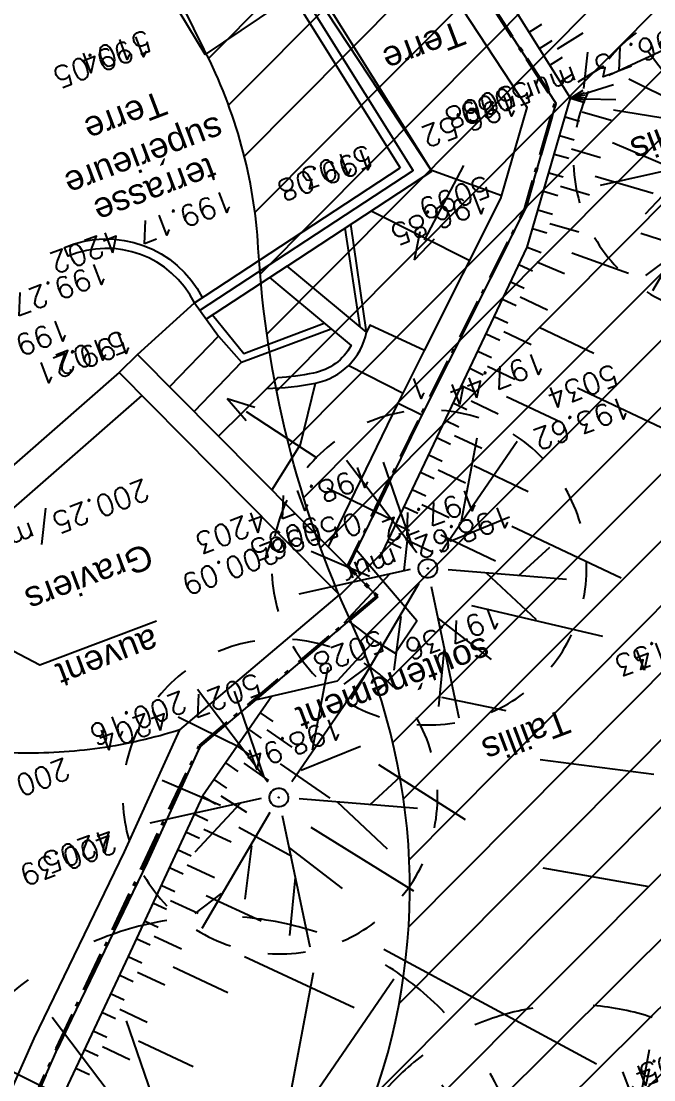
# Model space of a CAD drawing. Header units: centimetres. Extents: x 212517 to 243222, y -357108 to -330212.
# Drawn here: x 227623 to 228628, y -343360 to -341679 of the extents above; entities that cross this region are included whole.
import ezdxf
from ezdxf.enums import TextEntityAlignment as Align
from ezdxf.lldxf.tags import DXFTag

# ---------------------------------------------------------------- set-up
doc = ezdxf.new("R2010")
doc.units = ezdxf.units.CM
doc.linetypes.add('Style de ligne -15', pattern=[2.0832800000000002, 1.25, -0.41656, 0.1388600000000001, -0.2778600000000001])
doc.layers.get('0').update_dxf_attribs({"color": 252})
for name, color, linetype in [('0-EDL-Limite de propriété', 252, 'Continuous'), ('Fond topo - BAT_ANN', 252, 'Continuous'), ('Fond topo - BAT_TXT', 252, 'Continuous'), ('Fond topo - CLO_MUR', 252, 'Continuous'), ('Fond topo - ESPACE_BOISE', 252, 'Continuous'), ('Fond topo - SOL', 252, 'Continuous'), ('Fond topo - TAL', 252, 'Continuous'), ('Fond topo - TAL_HAC', 252, 'Continuous'), ('Fond topo - VEG', 252, 'Continuous'), ('Fond topo - VEG_TXT', 252, 'Continuous'), ('Fond topo - VOI_TXT', 252, 'Continuous'), ('Fond topo - Z_500', 252, 'Continuous'), ('prlm-VRD', 2, 'Continuous'), ('SA - EBC', 252, 'Continuous')]:
    doc.layers.add(name, color=color, linetype=linetype)
for name, color, linetype, plot in [('Fond topo - N', 252, 'Continuous', False), ('Fond topo - NCACHE', 252, 'Continuous', False), ('Fond topo - ZCACHE', 252, 'Continuous', False)]:
    doc.layers.add(name, color=color, linetype=linetype, plot=plot)
doc.layers.add('Fond topo - P', color=252, linetype='Continuous', lineweight=50)
doc.styles.add('2000_ARIAL', font='arial.ttf', dxfattribs={"height": 0.400000006})
doc.styles.add('SIMPLEX', font='simplex_.ttf', dxfattribs={"height": 1.25})
tags = doc.linetypes.add('L1', pattern=[1.0000000298023224, 0.6000000238418579, -0.4000000059604645]).pattern_tags.tags
tags[6:7] = [DXFTag(74, 4), DXFTag(75, 0), DXFTag(340, '0'), DXFTag(46, 0.0), DXFTag(50, 0.0), DXFTag(44, 0.0), DXFTag(45, 0.0)]
tags[4:5] = [DXFTag(74, 4), DXFTag(75, 0), DXFTag(340, '0'), DXFTag(46, 0.0), DXFTag(50, 0.0), DXFTag(44, 0.0), DXFTag(45, 0.0)]
tags = doc.linetypes.add('L16', pattern=[0.37500001490116125, 0.300000011920929, -0.07500000298023224]).pattern_tags.tags
tags[6:7] = [DXFTag(74, 4), DXFTag(75, 0), DXFTag(340, '0'), DXFTag(46, 0.0), DXFTag(50, 0.0), DXFTag(44, 0.0), DXFTag(45, 0.0)]
tags[4:5] = [DXFTag(74, 4), DXFTag(75, 0), DXFTag(340, '0'), DXFTag(46, 0.0), DXFTag(50, 0.0), DXFTag(44, 0.0), DXFTag(45, 0.0)]
tags = doc.linetypes.add('L8', pattern=[0.22500000894069674, 0.1500000059604645, -0.07500000298023224]).pattern_tags.tags
tags[6:7] = [DXFTag(74, 4), DXFTag(75, 0), DXFTag(340, '0'), DXFTag(46, 0.0), DXFTag(50, 0.0), DXFTag(44, 0.0), DXFTag(45, 0.0)]
tags[4:5] = [DXFTag(74, 4), DXFTag(75, 0), DXFTag(340, '0'), DXFTag(46, 0.0), DXFTag(50, 0.0), DXFTag(44, 0.0), DXFTag(45, 0.0)]

# ---------------------------------------------------------------- blocks, each defined once
blk = doc.blocks.new('Groupe-93-1')
at = {"linetype": 'Style de ligne -15', "lineweight": 50, "ltscale": 50.8, "flags": 128}
blk.add_lwpolyline([(13221.18176151014, -37437.13767587455), (13605.56705167985, -38040.50532819541), (13897.26788812375, -38484.76997348578), (13849.38733382917, -38651.65338708671), (13684.38033235765, -38979.73330795081), (13567.30181718564, -39221.15137683661), (13614.24053111768, -39268.47606698783), (13331.60288165307, -39506.90479776175), (13331.60288165307, -39506.90479776175), (13104.92077923513, -39986.62279779227), (12970.91264773107, -40288.56686107429), (12933.4892607758, -40464.56395761283)], dxfattribs=at)
blk = doc.blocks.new('ESC01')
at = {"ltscale": 2}
for p, q in [((1.338104, 0), (0, 0)), ((1.257547, 0.126415), (1.7, 0)), ((1.257547, -0.126415), (1.7, 0))]:
    blk.add_line(p, q, dxfattribs=at)
blk = doc.blocks.new('PTOPO')
at = {"layer": 'Fond topo - NCACHE', "style": 'SIMPLEX'}
blk.add_attdef('MAT', text='', height=0.34, dxfattribs=at).set_placement((0.09999999986030161, -0.09999999962747097), align=Align.TOP_LEFT)
at = {"layer": 'Fond topo - ZCACHE', "style": 'SIMPLEX'}
blk.add_attdef('ALT', (0.09999999986030161, 0.09999999962747097), '', height=0.34, dxfattribs=at)
blk = doc.blocks.new('VEG12')
at = {"ltscale": 2}
for p, q in [((0.01815258799999997, 0.057406781), (0.100441039, 0.47293725)), ((0.05749608, 0.253444298), (0.145517598, 0.414706841)), ((0.037902722, 0.15845596), (-0.06593155700000003, 0.344147082)), ((-0.158788295, 0.086017079), (-0.245985314, 0.284587218)), ((0.04981112299999996, 0.033821695), (0.391570728, 0.285894318)), ((0.143890955, 0.107467204), (0.230033352, 0.253971609)), ((0.2917471699999999, 0.208620217), (0.392372872, 0.233301274)), ((-0.05229389700000003, 0.02983962500000001), (-0.383643778, 0.204631851)), ((-0.25001839, 0.135126714), (-0.3755999820000001, 0.091127132)), ((0.122915307, -0.02992704099999999), (0.317230371, 0.05540147100000001)), ((-0.05265807700000003, -0.029192154), (-0.412380265, -0.256628677)), ((0.057557527, -0.01766878999999999), (0.411943876, -0.08413611500000001)), ((-0.09359106700000003, -0.049762263), (-0.2956446150000001, -0.04653133200000001)), ((0.184132294, -0.04763066399999999), (0.323120213, -0.192805613)), ((0.01825986499999999, -0.057372749), (0.107637982, -0.4128258760000001)), ((0.02259491799999996, -0.07955337300000001), (0.001649748999999978, -0.36183712)), ((-0.151821475, -0.09483882200000002), (-0.2999525240000001, -0.315936062)), ((0.05371548199999998, -0.188497704), (0.197263789, -0.356749422))]:
    blk.add_line(p, q, dxfattribs=at)
for start, end in [(90, 103.8461539085843), (62.30769199853572, 76.15384597947835), (117.6923078993823, 131.5384619204946), (34.61538499867542, 48.46153799321151), (145.3846149358338, 159.2307690506909), (6.923076979206323, 20.76923090842763), (173.0769230068974, 186.9230769931026), (339.2307689837768, 353.0769230207937), (200.7692310571047, 214.6153850641662), (311.5384620067885, 325.3846150013246), (228.4615380795054, 242.3076921006177), (283.8461540205217, 297.6923080014643), (256.1538460914157, 270)]:
    blk.add_arc((0, 0), 0.496982058, start, end, dxfattribs=at)
blk = doc.blocks.new('VEG12A')
at = {"ltscale": 2}
for p, q in [((0.01815258799999997, 0.057406781), (0.100441039, 0.47293725)), ((0.05749608, 0.253444298), (0.145517598, 0.414706841)), ((0.037902722, 0.15845596), (-0.06593155700000003, 0.344147082)), ((-0.158788295, 0.086017079), (-0.245985314, 0.284587218)), ((0.04981112299999996, 0.033821695), (0.391570728, 0.285894318)), ((0.143890955, 0.107467204), (0.230033352, 0.253971609)), ((-0.05229389700000003, 0.02983962500000001), (-0.383643778, 0.204631851)), ((0.2917471699999999, 0.208620217), (0.392372872, 0.233301274)), ((-0.25001839, 0.135126714), (-0.3755999820000001, 0.091127132)), ((0.122915307, -0.02992704099999999), (0.317230371, 0.05540147100000001)), ((-0.05265807700000003, -0.029192154), (-0.412380265, -0.256628677)), ((0.057557527, -0.01766878999999999), (0.411943876, -0.08413611500000001)), ((-0.09359106700000003, -0.049762263), (-0.2956446150000001, -0.04653133200000001)), ((0.01825986499999999, -0.057372749), (0.107637982, -0.4128258760000001)), ((0.184132294, -0.04763066399999999), (0.323120213, -0.192805613)), ((-0.151821475, -0.09483882200000002), (-0.2999525240000001, -0.315936062)), ((0.02259491799999996, -0.07955337300000001), (0.001649748999999978, -0.36183712)), ((0.05371548199999998, -0.188497704), (0.197263789, -0.356749422))]:
    blk.add_line(p, q, dxfattribs=at)
for start, end in [(90, 103.8461539085843), (62.30769199853572, 76.15384597947835), (117.6923078993823, 131.5384619204946), (34.61538499867542, 48.46153799321151), (145.3846149358338, 159.2307690506909), (6.923076979206323, 20.76923090842763), (173.0769230068974, 186.9230769931026), (339.2307689837768, 353.0769230207937), (200.7692310571047, 214.6153850641662), (311.5384620067885, 325.3846150013246), (228.4615380795054, 242.3076921006177), (283.8461540205217, 297.6923080014643), (256.1538460914157, 270)]:
    blk.add_arc((0, 0), 0.496982058, start, end, dxfattribs=at)
blk = doc.blocks.new('VEG14A')
at = {"ltscale": 2, "flags": 128}
for points in [[(0.5, 0, -1), (-0.5, 0, -1)], [(0.016, 0, -1), (-0.016, 0, -1)]]:
    blk.add_lwpolyline(points, format="xyb", close=True, dxfattribs=at)
blk = doc.blocks.new('A$C1F970F0F')
at = {"layer": 'SA - EBC'}
h = blk.add_hatch(dxfattribs=at)
h.set_pattern_fill('_USER', color=256, scale=74.99999999999999, angle=-325.7236014113932, style=0, pattern_type=0)
h.set_pattern_definition([(34.27639858860678, (-277130161.1279894, -473864756.7787022), (-42.238928459823, 61.97477650275113), [])])
edge = h.paths.add_edge_path()
edge.add_line((5801.470568619522, -3162.013069131843), (4083.559282644929, -3271.123614088357))
edge.add_line((4083.559282644929, -3271.123614088356), (4014.481307725509, -3717.332461968055))
edge.add_line((4014.48130772551, -3717.332461968055), (3135.517961824245, -3810.19300101904))
edge.add_line((3135.517961824245, -3810.19300101904), (2274.245008604417, -3693.648081323564))
edge.add_line((2274.245008604417, -3693.648081323564), (1554.636776175834, -3420.099318784944))
edge.add_arc((2508.775769578408, -2315.674454232369), 1459.498372788833, 157.1868533427094, 229.1754823893534, ccw=False)
edge.add_arc((1966.013830892235, -2087.371785851423), 870.6752834691503, 94.3015183869224, 157.1868533106914, ccw=False)
edge.add_line((1900.708697991695, -1219.149067345796), (2859.239020416566, -1223.495634912559))
edge.add_arc((3100.860739749298, 1265.329539486049), 2500.526305395239, 264.4549516394795, 302.9422754293212)
edge.add_arc((4209.331858878893, -445.3369775435177), 462.1229708170858, 302.9422754305585, 376.8336969250394)
edge.add_arc((2214.122706379954, -1049.006753214115), 2546.655714682971, 16.8336969158998, 38.14703645440247)
edge.add_arc((3041.32627014761, -399.2990096244524), 1494.806919462396, 38.14703657403813, 72.97328584086019)
edge.add_line((3479.031970107599, 1029.988031775616), (2182.437305702805, 1414.38613606858))
edge.add_line((2182.437305702805, 1414.38613606858), (1056.590900019184, 1822.819186472099))
edge.add_arc((1766.412018482452, 3779.442320525911), 2081.398594438606, 212.7495497786225, 250.0603089288685, ccw=False)
edge.add_line((15.86575126143373, 2653.472571668582), (-104.0907319930869, 3091.26353710603))
edge.add_line((-104.0907319930869, 3091.26353710603), (-169.6986146466322, 3639.54836895815))
edge.add_line((-169.6986146466322, 3639.548368958149), (-35.58090533515337, 6158.014854826562))
edge.add_arc((-194.3533792400212, 7143.826589584332), 998.5156357593988, 279.1493507374978, 373.962283499627)
edge.add_arc((2392.201579171132, 7786.918955579627), 1666.786287877102, 172.6269749467245, 193.9622835974407, ccw=False)
edge.add_arc((-45.50651600643437, 8102.354993671941), 791.2455775503726, -7.373025019439765, 16.43829965925021)
edge.add_line((713.3969204091394, 8326.263765657093), (486.7428317772967, 9142.81155059313))
edge.add_line((486.7428317772967, 9142.811550593131), (1338.845530021721, 9564.23852196786))
edge.add_line((1338.845530021721, 9564.23852196786), (1632.623584095551, 8945.24637913095))
edge.add_line((1632.623584095551, 8945.246379130947), (1394.029444699765, 8829.874494032001))
edge.add_line((1394.029444699765, 8829.874494032001), (1731.997733793977, 8131.230781666551))
edge.add_arc((1233.216649704336, 7889.945865525577), 554.0766919865823, -19.640967550384175, 25.815335324856676, ccw=False)
edge.add_line((1755.055695752756, 7703.706797235046), (1558.214479468655, 6807.520788570679))
edge.add_line((1558.214479468655, 6807.52078857068), (1570.021725572625, 6609.158708993335))
edge.add_line((1570.021725572625, 6609.158708993335), (1852.913141606868, 5734.125706863067))
edge.add_line((1852.913141606869, 5734.125706863067), (2726.748207475315, 4020.986816292172))
edge.add_line((2726.748207475315, 4020.986816292172), (3802.352916265851, 4004.947770972833))
edge.add_arc((8355.58168857983, 5950.706307988518), 4951.552134169374, 203.138762427905, 230.8301436200186)
edge.add_arc((13583.66465597079, 12367.85935474512), 13228.79229856088, 230.8301435441083, 233.1638398044412)
edge.add_line((5652.622255943647, 1780.153648245416), (4998.697813068342, 1820.441475819727))
edge.add_line((4998.697813068342, 1820.441475819727), (4863.841220233488, 767.0816613875431))
edge.add_line((4863.841220233488, 767.0816613875434), (5595.355488733695, 631.185878681516))
edge.add_line((5595.355488733695, 631.1858786815158), (5852.747939948536, -2020.707044821664))
edge.add_line((5852.747939948536, -2020.707044821665), (5881.394298709887, -2966.563612924887))
edge.add_line((5881.394298709887, -2966.563612924887), (5801.470568619523, -3162.013069131842))
at = {"layer": 'Fond topo - BAT_ANN', "ltscale": 2, "flags": 128}
for points in [[(1031.720773821426, 8071.689276180755), (1134.897431749705, 8010.992520393319)], [(926.5647836087235, 8025.462540321137), (1065.884403493958, 7919.04808986593)], [(519.1394249430053, 7870.65566873581), (623.226572957115, 7934.336817863186)], [(651.2495309544878, 7875.184627921), (559.7986051897747, 7810.470698712185)], [(968.5417524853899, 7791.605425125225), (890.696556589312, 7847.650506826468), (883.4267343393732, 7837.552908452266)], [(679.3010835181409, 7827.469959560138), (590.6802653686793, 7764.758715157095)], [(845.5443057174411, 7790.895224470961), (922.4669980890357, 7731.716130838478)], [(710.9943446468217, 7779.278649515947), (621.6481911353303, 7718.919038453592)], [(688.9822431057729, 7619.249102923195), (747.1607066021497, 7681.833567219791), (788.52566444724, 7773.274129967574)]]:
    blk.add_lwpolyline(points, dxfattribs=at)
at = {"layer": 'Fond topo - BAT_TXT', "ltscale": 2, "flags": 128}
blk.add_lwpolyline([(470.2686640417319, 7448.698843585325), (274.906628529337, 7414.634208727132), (180.4384374609799, 7489.211045961724)], dxfattribs=at)
at = {"layer": 'Fond topo - CLO_MUR', "ltscale": 2, "flags": 128}
for points in [[(760.2481739915858, 7513.759078786084), (911.6172146149553, 7717.613269527478), (968.5417524853899, 7791.605425125225), (1132.544240507754, 8006.320289522051), (1200.212336887852, 8140.674424090401), (1003.555058804727, 8613.927797948883), (804.9846325464036, 9110.986891361494), (843.9875010506925, 9126.568170044851), (1042.450676435169, 8629.777545778661), (1246.39239084399, 8138.994263528957), (1168.295787706707, 7983.934462845054), (1001.87482606627, 7766.053291485148), (945.1241530469063, 7692.287130478191), (785.1692813735144, 7476.870088785063)], [(680.1352658494717, 8858.596210176227), (831.297400717434, 8476.871291759888), (984.5356766692397, 8084.045662448926)], [(1032.612434815967, 8069.403507116471), (858.2875839566038, 8487.47956687449), (707.3441500086315, 8868.652207269868)], [(623.226572957115, 7934.336817863186), (984.5356766692397, 8084.045662448926)], [(875.0920185879128, 7847.642607263907), (880.4696091742672, 8006.362951624754)], [(883.4267343393732, 7837.552908452266), (890.6178136945845, 8010.567871939291)], [(778.7840838131913, 7964.229436638383), (636.9137400399468, 7905.445295686385)], [(623.226572957115, 7934.336817863186), (651.2495309544878, 7875.184627921)], [(648.0727911931631, 7910.069061410199), (685.4356058057094, 7840.713027328364), (820.0276482232662, 7864.055763917913)], [(519.1394249430053, 7870.65566873581), (719.2318304536994, 7574.472732733214), (822.4824991698953, 7421.637915772496), (500.4160095933172, 7239.963820554039), (384.3169772687958, 7074.850401696899), (188.4308500548716, 6810.802551008756), (0.5798629199462084, 6539.066643808767), (-88.58026027055757, 6326.214509946725), (-142.7078490926474, 6205.097443695904), (-55.41878287176155, 5822.905741660599), (56.86273404000667, 5466.869533712125), (18.71478529120554, 5454.838988762215), (-94.05395660041108, 5812.420150183839), (-184.6789873738051, 6209.218240743221), (-125.2918926080458, 6342.104091646322), (-34.69961089330423, 6558.375220360288), (155.9076240411105, 6834.098178715247), (351.8887674293962, 7098.274107906256), (474.2308859751139, 7272.26630274395), (763.6296702608437, 7435.512911793719), (685.2580226707453, 7551.52103603315), (485.1656171253927, 7847.703971852735)], [(519.1394249430053, 7870.65566873581), (485.1656171253927, 7847.703971852735)], [(651.2495309544878, 7875.184627921), (679.3010835181409, 7827.469959560138), (828.8276264675521, 7853.402835251362)], [(485.1656171253927, 7847.703971852735), (190.6709637383185, 7674.625388349246), (128.9636794820087, 7682.570498232373)], [(513.7716876868157, 7805.360386042954), (201.4666533479945, 7621.814395288339), (118.9079359694554, 7632.386889236196)], [(911.6172146149553, 7717.613269527478), (945.1241530469063, 7692.287130478191)], [(804.7164344888548, 7354.225320508066), (833.3180108480351, 7328.507150202912), (876.5278429697025, 7372.510298740617), (802.9740544386785, 7500.848424081139)], [(804.7164344888548, 7354.225320508066), (770.1302627689083, 7392.106606076141)], [(804.7164344888548, 7354.225320508066), (734.4277193462601, 7301.999070242412), (600.6833916724146, 7296.523526379325)]]:
    blk.add_lwpolyline(points, dxfattribs=at)
at = {"layer": 'Fond topo - CLO_MUR', "linetype": 'L16', "ltscale": 2, "flags": 128}
blk.add_lwpolyline([(628.9684518697042, 7920.479299211539), (1003.848704825694, 8075.811365251689), (845.2578403729518, 8482.358330681423), (694.1961438699336, 8863.829615433397)], dxfattribs=at)
at = {"layer": 'Fond topo - CLO_MUR', "linetype": 'L8', "ltscale": 2, "flags": 128}
blk.add_lwpolyline([(903.4229099183048, 8400.580271502124), (713.6087138823993, 8318.577071971886), (658.9699552881915, 8465.76268981231), (851.1549975190732, 8537.10629171945)], dxfattribs=at)
at = {"layer": 'Fond topo - CLO_MUR', "ltscale": 2, "flags": 128}
for points in [[(747.8619983874074, 7951.416834857176), (766.8504029980588, 7928.430173301303), (855.3652723855942, 7821.277341287895, -0.2234744358597434), (788.4257073632972, 7789.273817675693, -0.03213302836313745), (730.7467065543036, 7792.622759354747), (710.9943446468217, 7779.278649515947, 0.0417940314830938), (788.52566444724, 7773.274129967574, 0.3033732065013719), (883.4267343393732, 7837.552908452266), (791.521482909344, 7948.810011628495), (778.7840838131913, 7964.229436638383), (1032.612434815967, 8069.403507116471), (903.4229099183048, 8400.580271502124)], [(623.226572957115, 7934.336817863186, 0.3970092577604148), (439.9845187902147, 8044.169101524647), (436.7713415124429, 8058.820909910301, -0.3940040680040121), (637.1722809530651, 7940.115238034438)]]:
    blk.add_lwpolyline(points, format="xyb", dxfattribs=at)
at = {"layer": 'Fond topo - ESPACE_BOISE', "linetype": 'L1', "ltscale": 2, "flags": 128}
blk.add_lwpolyline([(5801.470568619522, -3162.013069131843), (4083.559282644929, -3271.123614088356), (4014.48130772551, -3717.332461968055), (3135.517961824245, -3810.19300101904), (2274.245008604417, -3693.648081323564), (1554.636776175834, -3420.099318784944, -0.3248648439675891), (1163.447808694293, -1749.787382690587, -0.2814891279475962), (1900.708697991695, -1219.149067345796), (2859.239020416566, -1223.495634912559, 0.1695292870025676), (4460.631470672048, -833.159289007697, 0.3340686001642133), (4651.652558133293, -311.5085830883972, 0.09326601102169153), (4216.884593398947, 524.0158635944096, 0.153138720952933), (3479.031970107599, 1029.988031775616), (2182.437305702805, 1414.38613606858), (1056.590900019184, 1822.819186472099, -0.1642525569996709), (15.86575126143373, 2653.472571668582), (-104.0907319930869, 3091.26353710603), (-169.6986146466322, 3639.548368958149), (-35.58090533515337, 6158.014854826562, 0.4390366150430304), (774.660880078399, 7384.751557306568, -0.09336270405047195), (739.1967976091219, 8000.81547627212, 0.104271961321091), (713.3969204091394, 8326.263765657093), (486.7428317772967, 9142.811550593131), (1338.845530021721, 9564.23852196786), (1632.623584095551, 8945.246379130947), (1394.029444699765, 8829.874494032001), (1731.997733793977, 8131.23078166655, -0.2009829630843761), (1755.055695752756, 7703.706797235046), (1558.214479468655, 6807.52078857068), (1570.021725572625, 6609.158708993335), (1852.913141606869, 5734.125706863067), (2726.748207475315, 4020.986816292172), (3802.352916265851, 4004.947770972833, 0.121417881002313), (5228.074839294609, 2111.882341611708, 0.01018302282179253), (5652.622255943647, 1780.153648245416), (4998.697813068342, 1820.441475819727), (4863.841220233488, 767.0816613875434), (5595.355488733695, 631.1858786815158), (5852.747939948536, -2020.707044821665), (5881.394298709887, -2966.563612924887)], format="xyb", close=True, dxfattribs=at)
at = {"layer": 'Fond topo - SOL', "linetype": 'L16', "ltscale": 2, "flags": 128}
blk.add_lwpolyline([(474.2308859751139, 7272.26630274395, -0.04080859348805646), (344.1142451621034, 7267.465319055847, -0.04080859348805612), (214.9455727972438, 7283.861774190666, -0.02307103368677205), (143.6149523264603, 7302.377338073271, -0.02307103368677236), (74.2937142052383, 7327.38632575149)], format="xyb", dxfattribs=at)
at = {"layer": 'Fond topo - TAL', "ltscale": 2, "flags": 128}
for points in [[(836.559203215612, 7480.342333147541), (1158.974879414617, 7922.676688211513), (1270.779578409324, 8142.249389980861), (1158.342263546146, 8430.485177469607), (1028.312844756061, 8759.999632350899), (980.7521374542864, 8910.67457412705), (978.4264262807595, 9023.958827165536)], [(628.0006584249462, 7297.641905738777), (489.9458806739897, 7162.172446038964), (326.5874361741029, 6934.277888681679), (154.5266645080367, 6696.18938446092)]]:
    blk.add_lwpolyline(points, dxfattribs=at)
at = {"layer": 'Fond topo - TAL_HAC', "ltscale": 2}
for p, q in [((1225.80465246308, 8257.543705071332), (1248.163695839504, 8266.265698937457)), ((1237.048383970959, 8228.720126223585), (1259.407427347383, 8237.442120089712)), ((1265.029293096119, 8223.030330951187), (1309.747379871843, 8240.474318679107)), ((1248.292115347126, 8199.896547305996), (1270.651158758208, 8208.618541355134)), ((1337.210052284629, 8166.809270982711), (1430.33166455227, 8190.140909094726)), ((1259.535846889663, 8171.072968641262), (1281.894890300745, 8179.7949626904)), ((1287.516755980164, 8165.383173185853), (1332.234842825206, 8182.827161279795)), ((1270.779578409324, 8142.249389980861), (1293.138621820406, 8150.971384029999)), ((1270.779578409324, 8142.249389980861), (1294.285066002689, 8147.096249944824)), ((1270.779578409324, 8142.249389980861), (1294.76507261847, 8143.083695816723)), ((1270.779578409324, 8142.249389980861), (1292.166617615439, 8131.359277366555)), ((1270.779578409324, 8142.249389980861), (1293.690616687636, 8135.102060271516)), ((1270.779578409324, 8142.249389980861), (1294.565032320566, 8139.047487102032)), ((1294.127824464239, 8137.074773789111), (1340.990696571439, 8126.688666664273)), ((1294.525069244724, 8145.089972845852), (1342.185261766929, 8150.791380681295)), ((1256.803990973897, 8114.802802093534), (1278.191030180012, 8103.912689479229)), ((1285.178823843308, 8117.635983385804), (1327.952902387249, 8095.855758227037)), ((1334.471799459242, 8111.272212402068), (1424.830024577974, 8078.847049856393)), ((1242.828403625117, 8087.356214663737), (1264.215442779244, 8076.466101774914)), ((1228.852816304073, 8059.909626754748), (1250.239855510188, 8049.019514140444)), ((1257.227649138825, 8062.742807864007), (1300.00172765989, 8040.962582709572)), ((1214.877228920635, 8032.46303914194), (1236.264268074762, 8021.572926253117)), ((1200.901641519867, 8005.016451437625), (1222.288680725982, 7994.126338823319)), ((1229.276474446125, 8007.849632529554), (1272.050552841026, 7986.069407209437)), ((1286.026140276452, 8013.515995096763), (1371.574297215294, 7969.955544617879)), ((1186.926054175947, 7977.569863532969), (1208.313093382061, 7966.679750918664)), ((1201.325299661919, 7952.95645721243), (1244.099378171202, 7931.176231870651)), ((1172.950466827167, 7950.123276103172), (1194.33750600417, 7939.233163210016)), ((1158.974879414617, 7922.676688211513), (1179.430251807456, 7910.123691064384)), ((1226.962401727711, 7900.75511831762), (1309.764917390547, 7852.177928297462)), ((1340.669607311585, 7911.066736503424), (1509.095011113323, 7818.888195777124)), ((1141.062897388695, 7898.102557414303), (1160.457578233259, 7883.965855032618)), ((1169.943915086213, 7897.044773083424), (1209.825425307098, 7870.334004760257)), ((1123.15091536832, 7873.528426521254), (1142.545596230213, 7859.391724231075)), ((1105.238933342398, 7848.954295724044), (1124.633614301344, 7834.817593320699)), ((1133.58960522869, 7847.104658830305), (1172.378966900489, 7818.831253975432)), ((1087.326951413528, 7824.380164813667), (1106.721632275422, 7810.243462523488)), ((1069.414969387606, 7799.806034016457), (1088.809650272376, 7785.669331721946)), ((1097.765641273899, 7797.956397122718), (1136.555002968574, 7769.682992263512)), ((1154.466984897444, 7794.257123173889), (1232.04570841296, 7737.710313621158)), ((1051.502987367231, 7775.231903123408), (1070.897668229125, 7761.09520083323)), ((1033.591005341309, 7750.657772326198), (1052.985686226079, 7736.521070031688)), ((1061.941677227602, 7748.808135432459), (1100.731038956936, 7720.534730756264)), ((1015.679023320934, 7726.083641433151), (1035.073704182827, 7711.946939142972)), ((997.7670412950116, 7701.50951063594), (1017.161722179782, 7687.37280834143)), ((1026.117713181304, 7699.659873742201), (1064.90707487598, 7671.386468882994)), ((1082.819056931014, 7695.960599959054), (1160.397780411871, 7639.413790223312)), ((1196.221744366662, 7688.5620519309), (1351.37919131797, 7575.468433030113)), ((979.8550593661423, 7676.935379725563), (999.24974013653, 7662.798677452714)), ((961.9430773977552, 7652.361249107033), (981.3377582249902, 7638.224546633843)), ((990.2937492265129, 7650.511612034614), (1029.083110955847, 7622.238207358419)), ((944.0310953198452, 7627.787118035305), (963.4257761817387, 7613.650415745126)), ((926.119113351458, 7603.212987416774), (945.5137941786929, 7589.076284943584)), ((954.4697851802159, 7601.363350344355), (993.25914690955, 7573.089945668161)), ((1011.171128929925, 7597.664076561208), (1088.749852319277, 7541.117266842796)), ((908.2071313082064, 7578.638856528059), (927.6018121354414, 7564.502154054869)), ((890.2951493051607, 7554.064725726515), (909.6898301323959, 7539.928023253326)), ((918.6458211339186, 7552.215088654097), (957.4351828632527, 7523.941683977902)), ((872.3831672619092, 7529.4905948378), (891.7778480891442, 7515.35389236461)), ((854.4711852588636, 7504.916464036257), (873.8658660860985, 7490.779761563067)), ((882.8218571222798, 7503.06682714685), (921.6112188169556, 7474.793422287645)), ((939.5232008373307, 7499.367553180692), (1017.101924226682, 7442.820743462279)), ((1052.925888272979, 7491.969005152539), (1208.083335224287, 7378.875386251751)), ((604.991528796784, 7275.063662377053), (621.8009370349761, 7257.933461078896)), ((581.9823991686219, 7252.485419015331), (598.791807315308, 7235.355217734502)), ((610.2963721810329, 7246.644339500372), (643.915188565911, 7212.383936921385)), ((558.9732694836122, 7229.907175853949), (575.782677721804, 7212.776974555791)), ((535.9641399989436, 7207.328932749413), (552.7735481456297, 7190.198731468585)), ((564.2781129995726, 7201.48785304711), (597.896929419109, 7167.227450651135)), ((512.955010313934, 7184.750689588031), (529.7644185521259, 7167.620488289873)), ((620.9060590126128, 7189.805693829845), (688.1436918738746, 7121.284888654543)), ((489.9458806739897, 7162.172446038964), (508.1717864808729, 7146.557826113015)), ((518.968102519273, 7157.089157153525), (554.0361820328445, 7124.313712046139)), ((471.7949424109354, 7136.850828604695), (491.3011750679258, 7122.868450752263)), ((453.6440041534286, 7111.529211074588), (473.1502367133656, 7097.546833335323)), ((482.2257059138659, 7110.207642228971), (521.2381710788054, 7082.242886362758)), ((537.6371765932569, 7103.27829933954), (611.8737566633139, 7042.410161527513)), ((435.4930659132508, 7086.207593635987), (454.9992984558586, 7072.225215805217)), ((650.0087242287325, 7081.847525193365), (791.6897612476505, 6952.269426028482)), ((417.3421275586908, 7060.885976219047), (436.8483602156811, 7046.903598366615)), ((445.9238293815228, 7059.564407077251), (484.936294610232, 7031.599651672899)), ((399.191189301184, 7035.564358688939), (418.697421861121, 7021.581980949675)), ((381.0402510610062, 7010.242741250338), (400.546483603614, 6996.260363419568)), ((409.6219527347973, 7008.921171947193), (448.6344179517245, 6980.956416355497)), ((466.7853561919022, 7006.278033794099), (544.8102866028803, 6950.348522615039)), ((362.8893128208284, 6984.921123811738), (382.3955453634364, 6970.938745980967)), ((344.7383745404451, 6959.599506285962), (364.2446071003822, 6945.617128546698)), ((373.3200762544419, 6958.27793706999), (412.3325414311633, 6930.313181391121)), ((326.5874361741029, 6934.277888681679), (346.06664572723, 6920.257888885441)), ((307.4695727235113, 6907.823610348352), (326.9216866559231, 6893.766041014795)), ((336.4941661655827, 6907.011964812858), (375.4255077971483, 6878.934382388683)), ((393.8790246342587, 6904.623781933488), (471.8229130039879, 6848.581384876938)), ((508.3165998148723, 6899.464953743822), (664.2854594421561, 6787.493016066381)), ((288.3517092105252, 6881.369332311207), (307.8038230791673, 6867.311762515787)), ((727.9876103993208, 6869.88122108452), (1026.15775955305, 6627.908986782945)), ((269.2338456684278, 6854.915053995209), (288.6859595488518, 6840.857484387133)), ((298.244891362536, 6854.084623394876), (337.1491192550953, 6825.969484248568)), ((250.1159821034539, 6828.460775683545), (269.5680960636017, 6814.403205870795)), ((230.9981185786858, 6802.006497459054), (250.4502325506155, 6787.948927833649)), ((260.0091642727939, 6801.17606685872), (298.9133921480243, 6773.060927620907)), ((318.0312556901215, 6799.515205936904), (395.8397113372943, 6743.284927291262)), ((211.8802551052177, 6775.552219130061), (231.3323690085181, 6761.494649517652))]:
    blk.add_line(p, q, dxfattribs=at)
at = {"layer": 'Fond topo - TAL_HAC', "ltscale": 2, "flags": 128}
for points in [[(966.3122552739778, 7380.275093190899), (1162.01445653162, 7293.372454207651)], [(892.4564810185396, 7246.160793406923), (988.7623040211755, 7206.324771021335)], [(774.4475347421544, 7159.581671543111), (893.4640407577247, 7047.931758122521)], [(1028.190949662312, 7119.416598415932), (1201.064219668348, 7063.239381163446)], [(1000.368428384573, 6949.660438372066), (1160.082266362139, 6889.577076246538)]]:
    blk.add_lwpolyline(points, dxfattribs=at)
at = {"layer": 'Fond topo - BAT_ANN', "ltscale": 2, "xscale": 99.99999999999999, "yscale": 99.99999999999999, "zscale": 99.99999999999999}
for p, rotation in [((1084.265055878787, 8069.032043281175), 231.6050831716743), ((768.3647517690748, 7656.394744425726), 135.983157717413)]:
    blk.add_blockref('ESC01', p, dxfattribs=dict(at, rotation=rotation))
at = {"layer": 'Fond topo - P', "ltscale": 2}
ref = blk.add_blockref('PTOPO', (646.411734329092, 8333.501746760887), dxfattribs=dict(at, xscale=99.99999999999994, yscale=99.99999999999994, zscale=99.99999999999994, rotation=190.0656205306617))
ref.add_attrib('MAT', '5104', dxfattribs={"layer": 'Fond topo - N', "color": 0, "ltscale": 2, "height": 33.99999999999999, "rotation": 190.0656204987762, "style": 'SIMPLEX'}).set_placement((634.8178924971922, 8341.600069511245), align=Align.TOP_LEFT)
ref.add_attrib('ALT', '199.05', (626.3461175559728, 8369.39445968529), dxfattribs={"layer": 'Fond topo - Z_500', "color": 0, "ltscale": 2, "height": 33.99999999999999, "rotation": 190.0656204987762, "style": 'SIMPLEX'})
ref = blk.add_blockref('PTOPO', (1224.274107817037, 8141.927501167968), dxfattribs=dict(at, xscale=99.99999999999999, yscale=99.99999999999999, zscale=99.99999999999999, rotation=190.0656205306616))
ref.add_attrib('MAT', '5069', dxfattribs={"layer": 'Fond topo - N', "color": 0, "ltscale": 2, "height": 33.99999999999999, "rotation": 190.0656204987762, "style": 'SIMPLEX'}).set_placement((1212.680265985137, 8150.025823918328), align=Align.TOP_LEFT)
ref.add_attrib('ALT', '196.73/mur', (1474.000815958967, 8226.301125890719), dxfattribs={"layer": 'Fond topo - Z_500', "color": 0, "ltscale": 2, "height": 33.99999999999999, "rotation": 190.0656204987762, "style": 'SIMPLEX'})
ref = blk.add_blockref('PTOPO', (1200.212336887852, 8140.674424090401), dxfattribs=dict(at, xscale=99.99999999999994, yscale=99.99999999999994, zscale=99.99999999999994, rotation=190.0656205306617))
ref.add_attrib('MAT', '5068', dxfattribs={"layer": 'Fond topo - N', "color": 0, "ltscale": 2, "height": 33.99999999999999, "rotation": 190.0656204987762, "style": 'SIMPLEX'}).set_placement((1188.618495078829, 8148.772746836428), align=Align.TOP_LEFT)
ref.add_attrib('ALT', '196.52', (1183.373760730326, 8167.689459172504), dxfattribs={"layer": 'Fond topo - Z_500', "color": 0, "ltscale": 2, "height": 33.99999999999999, "rotation": 190.0656204987762, "style": 'SIMPLEX'})
ref = blk.add_blockref('PTOPO', (957.3634675294595, 8088.990955413364), dxfattribs=dict(at, xscale=99.99999999999994, yscale=99.99999999999994, zscale=99.99999999999994, rotation=190.0656205306617))
ref.add_attrib('MAT', '5103', dxfattribs={"layer": 'Fond topo - N', "color": 0, "ltscale": 2, "height": 33.99999999999999, "rotation": 190.0656204987762, "style": 'SIMPLEX'}).set_placement((945.7696256629013, 8097.089277980712), align=Align.TOP_LEFT)
ref.add_attrib('ALT', '199.08', (943.2993005539702, 8126.46057072008), dxfattribs={"layer": 'Fond topo - Z_500', "color": 0, "ltscale": 2, "height": 33.99999999999999, "rotation": 190.0656204987762, "style": 'SIMPLEX'})
ref = blk.add_blockref('PTOPO', (540.7432164082546, 8031.636120547913), dxfattribs=dict(at, xscale=99.99999999999994, yscale=99.99999999999994, zscale=99.99999999999994, rotation=190.0656205306617))
ref.add_attrib('MAT', '4202', dxfattribs={"layer": 'Fond topo - N', "color": 0, "ltscale": 2, "height": 33.99999999999999, "rotation": 190.0656204987762, "style": 'SIMPLEX'}).set_placement((529.1493745416963, 8039.734443115261), align=Align.TOP_LEFT)
ref.add_attrib('ALT', '199.17', (710.2946101425774, 8101.8259107542), dxfattribs={"layer": 'Fond topo - Z_500', "color": 0, "ltscale": 2, "height": 33.99999999999999, "rotation": 190.0656204987762, "style": 'SIMPLEX'})
ref = blk.add_blockref('PTOPO', (1132.544240507754, 8006.320289522051), dxfattribs=dict(at, xscale=99.99999999999994, yscale=99.99999999999994, zscale=99.99999999999994, rotation=190.0656205306617))
ref.add_attrib('MAT', '5099', dxfattribs={"layer": 'Fond topo - N', "color": 0, "ltscale": 2, "height": 33.99999999999999, "rotation": 190.0656204987762, "style": 'SIMPLEX'}).set_placement((1120.950398698731, 8014.418612268079), align=Align.TOP_LEFT)
ref.add_attrib('ALT', '196.85', (1106.839048931468, 8024.763174513053), dxfattribs={"layer": 'Fond topo - Z_500', "color": 0, "ltscale": 2, "height": 33.99999999999999, "rotation": 190.0656204987762, "style": 'SIMPLEX'})
ref = blk.add_blockref('PTOPO', (327.3282644802343, 7983.70008715122), dxfattribs=dict(at, xscale=99.99999999999994, yscale=99.99999999999994, zscale=99.99999999999994, rotation=190.0656205306617))
ref.add_attrib('MAT', '4199', dxfattribs={"layer": 'Fond topo - N', "color": 0, "ltscale": 2, "height": 33.99999999999999, "rotation": 190.0656204987762, "style": 'SIMPLEX'}).set_placement((315.7344226483347, 7991.798409901579), align=Align.TOP_LEFT)
ref.add_attrib('ALT', '199.27', (493.3527963261631, 8026.333509728533), dxfattribs={"layer": 'Fond topo - Z_500', "color": 0, "ltscale": 2, "height": 33.99999999999999, "rotation": 190.0656204987762, "style": 'SIMPLEX'})
ref = blk.add_blockref('PTOPO', (256.2499016607023, 7930.291723553049), dxfattribs=dict(at, xscale=99.99999999999994, yscale=99.99999999999994, zscale=99.99999999999994, rotation=190.0656205306617))
ref.add_attrib('MAT', '4198', dxfattribs={"layer": 'Fond topo - N', "color": 0, "ltscale": 2, "height": 33.99999999999999, "rotation": 190.0656204987762, "style": 'SIMPLEX'}).set_placement((244.6560598516792, 7938.390046299076), align=Align.TOP_LEFT)
ref.add_attrib('ALT', '199.48', (416.3586889691094, 7949.739408838498), dxfattribs={"layer": 'Fond topo - Z_500', "color": 0, "ltscale": 2, "height": 33.99999999999999, "rotation": 190.0656204987762, "style": 'SIMPLEX'})
ref = blk.add_blockref('PTOPO', (519.4749931284331, 7871.682433923926), dxfattribs=dict(at, xscale=99.99999999999994, yscale=99.99999999999994, zscale=99.99999999999994, rotation=190.0656205306617))
ref.add_attrib('MAT', '5102', dxfattribs={"layer": 'Fond topo - N', "color": 0, "ltscale": 2, "height": 33.99999999999999, "rotation": 190.0656204987762, "style": 'SIMPLEX'}).set_placement((507.881151279204, 7879.780756582779), align=Align.TOP_LEFT)
ref.add_attrib('ALT', '199.21', (511.4561096074525, 7911.839677956723), dxfattribs={"layer": 'Fond topo - Z_500', "color": 0, "ltscale": 2, "height": 33.99999999999999, "rotation": 190.0656204987762, "style": 'SIMPLEX'})
ref = blk.add_blockref('PTOPO', (976.5430193086108, 7712.59218281771), dxfattribs=dict(at, xscale=99.99999999999999, yscale=99.99999999999999, zscale=99.99999999999999, rotation=190.0656205306616))
ref.add_attrib('MAT', '1', dxfattribs={"layer": 'Fond topo - N', "color": 0, "ltscale": 2, "height": 33.99999999999999, "rotation": 190.0656204987762, "style": 'SIMPLEX'}).set_placement((964.9491774767112, 7720.690505568069), align=Align.TOP_LEFT)
ref.add_attrib('ALT', '197.44', (1149.180945550082, 7757.084736734269), dxfattribs={"layer": 'Fond topo - Z_500', "color": 0, "ltscale": 2, "height": 33.99999999999999, "rotation": 190.0656204987762, "style": 'SIMPLEX'})
ref = blk.add_blockref('PTOPO', (190.6709637383185, 7674.625388349246), dxfattribs=dict(at, xscale=99.99999999999999, yscale=99.99999999999999, zscale=99.99999999999999, rotation=190.0656205306616))
ref.add_attrib('MAT', '4194', dxfattribs={"layer": 'Fond topo - N', "color": 0, "ltscale": 2, "height": 33.99999999999999, "rotation": 190.0656204987762, "style": 'SIMPLEX'}).set_placement((179.0771219064188, 7682.723711099605), align=Align.TOP_LEFT)
ref.add_attrib('ALT', '200.25/mur', (493.1167037166905, 7675.010059747972), dxfattribs={"layer": 'Fond topo - Z_500', "color": 0, "ltscale": 2, "height": 33.99999999999999, "rotation": 190.0656204987762, "style": 'SIMPLEX'})
ref = blk.add_blockref('PTOPO', (1276.478231092144, 7674.013161934447), dxfattribs=dict(at, xscale=99.99999999999994, yscale=99.99999999999994, zscale=99.99999999999994, rotation=190.0656205306617))
ref.add_attrib('MAT', '5034', dxfattribs={"layer": 'Fond topo - N', "color": 0, "ltscale": 2, "height": 33.99999999999999, "rotation": 190.0656204987762, "style": 'SIMPLEX'}).set_placement((1264.88438928312, 7682.111484680474), align=Align.TOP_LEFT)
ref.add_attrib('ALT', '193.62', (1268.379908368993, 7662.419320121091), dxfattribs={"layer": 'Fond topo - Z_500', "color": 0, "ltscale": 2, "height": 33.99999999999999, "rotation": 190.0656204987762, "style": 'SIMPLEX'})
ref = blk.add_blockref('PTOPO', (768.209323048102, 7524.480647780795), dxfattribs=dict(at, xscale=99.99999999999994, yscale=99.99999999999994, zscale=99.99999999999994, rotation=190.0656205306617))
ref.add_attrib('MAT', '5095', dxfattribs={"layer": 'Fond topo - N', "color": 0, "ltscale": 2, "height": 33.99999999999999, "rotation": 190.0656204987762, "style": 'SIMPLEX'}).set_placement((756.6154812044203, 7532.578970343811), align=Align.TOP_LEFT)
ref.add_attrib('ALT', '198.17', (844.74193173668, 7631.846110410195), dxfattribs={"layer": 'Fond topo - Z_500', "color": 0, "ltscale": 2, "height": 33.99999999999999, "rotation": 190.0656204987762, "style": 'SIMPLEX'})
ref = blk.add_blockref('PTOPO', (685.2580226707453, 7551.52103603315), dxfattribs=dict(at, xscale=99.99999999999994, yscale=99.99999999999994, zscale=99.99999999999994, rotation=190.0656205306617))
ref.add_attrib('MAT', '4203', dxfattribs={"layer": 'Fond topo - N', "color": 0, "ltscale": 2, "height": 33.99999999999999, "rotation": 190.0656204987762, "style": 'SIMPLEX'}).set_placement((673.6641808617222, 7559.619358779178), align=Align.TOP_LEFT)
ref.add_attrib('ALT', '200.09', (677.1596999475952, 7539.927194219796), dxfattribs={"layer": 'Fond topo - Z_500', "color": 0, "ltscale": 2, "height": 33.99999999999999, "rotation": 190.0656204987762, "style": 'SIMPLEX'})
ref = blk.add_blockref('PTOPO', (796.6245710643736, 7520.900358648025), dxfattribs=dict(at, xscale=99.99999999999999, yscale=99.99999999999999, zscale=99.99999999999999, rotation=190.0656205306616))
ref.add_attrib('MAT', '5096', dxfattribs={"layer": 'Fond topo - N', "color": 0, "ltscale": 2, "height": 33.99999999999999, "rotation": 190.0656204987762, "style": 'SIMPLEX'}).set_placement((785.0307291804863, 7528.998681123867), align=Align.TOP_LEFT)
ref.add_attrib('ALT', '198.62/mur', (1051.273094659809, 7527.587737595839), dxfattribs={"layer": 'Fond topo - Z_500', "color": 0, "ltscale": 2, "height": 33.99999999999999, "rotation": 190.0656204987762, "style": 'SIMPLEX'})
ref = blk.add_blockref('PTOPO', (832.548757707843, 7519.206882710815), dxfattribs=dict(at, xscale=99.99999999999999, yscale=99.99999999999999, zscale=99.99999999999999, rotation=190.0656205306616))
ref.add_attrib('MAT', '0', dxfattribs={"layer": 'Fond topo - N', "color": 0, "ltscale": 2, "height": 33.99999999999999, "rotation": 190.0656204987762, "style": 'SIMPLEX'}).set_placement((820.9549157844375, 7527.305205478504), align=Align.TOP_LEFT)
ref.add_attrib('ALT', '197.72', (1005.186683857809, 7563.699436644703), dxfattribs={"layer": 'Fond topo - Z_500', "color": 0, "ltscale": 2, "height": 33.99999999999999, "rotation": 190.0656204987762, "style": 'SIMPLEX'})
ref = blk.add_blockref('PTOPO', (833.3180108480351, 7328.507150202912), dxfattribs=dict(at, xscale=99.99999999999994, yscale=99.99999999999994, zscale=99.99999999999994, rotation=190.0656205306617))
ref.add_attrib('MAT', '5028', dxfattribs={"layer": 'Fond topo - N', "color": 0, "ltscale": 2, "height": 33.99999999999999, "rotation": 190.0656204987762, "style": 'SIMPLEX'}).set_placement((821.7241690161354, 7336.605472953272), align=Align.TOP_LEFT)
ref.add_attrib('ALT', '197.36', (1005.955936975124, 7372.999704141133), dxfattribs={"layer": 'Fond topo - Z_500', "color": 0, "ltscale": 2, "height": 33.99999999999999, "rotation": 190.0656204987762, "style": 'SIMPLEX'})
ref = blk.add_blockref('PTOPO', (474.2308859751139, 7272.26630274395), dxfattribs=dict(at, xscale=99.99999999999994, yscale=99.99999999999994, zscale=99.99999999999994, rotation=190.0656205306617))
ref.add_attrib('MAT', '4204', dxfattribs={"layer": 'Fond topo - N', "color": 0, "ltscale": 2, "height": 33.99999999999999, "rotation": 190.0656204987762, "style": 'SIMPLEX'}).set_placement((462.6370441432142, 7280.36462549431), align=Align.TOP_LEFT)
ref.add_attrib('ALT', '200.16', (488.8928596806762, 7333.014342757714), dxfattribs={"layer": 'Fond topo - Z_500', "color": 0, "ltscale": 2, "height": 33.99999999999999, "rotation": 190.0656204987762, "style": 'SIMPLEX'})
ref = blk.add_blockref('PTOPO', (628.0006584249462, 7297.641905738777), dxfattribs=dict(at, xscale=99.99999999999994, yscale=99.99999999999994, zscale=99.99999999999994, rotation=190.0656205306617))
ref.add_attrib('MAT', '5027', dxfattribs={"layer": 'Fond topo - N', "color": 0, "ltscale": 2, "height": 33.99999999999999, "rotation": 190.0656204987762, "style": 'SIMPLEX'}).set_placement((616.4068165930465, 7305.740228489136), align=Align.TOP_LEFT)
ref.add_attrib('ALT', '198.94', (724.8892597523387, 7246.589419568799), dxfattribs={"layer": 'Fond topo - Z_500', "color": 0, "ltscale": 2, "height": 33.99999999999999, "rotation": 190.0656204987762, "style": 'SIMPLEX'})
ref = blk.add_blockref('PTOPO', (214.9455727972438, 7283.861774190666), dxfattribs=dict(at, xscale=99.99999999999994, yscale=99.99999999999994, zscale=99.99999999999994, rotation=190.0656205306617))
ref.add_attrib('MAT', '4179', dxfattribs={"layer": 'Fond topo - N', "color": 0, "ltscale": 2, "height": 33.99999999999999, "rotation": 190.0656204987762, "style": 'SIMPLEX'}).set_placement((203.3517309708916, 7291.960096845185), align=Align.TOP_LEFT)
ref.add_attrib('ALT', '200.21', (286.9255025448674, 7262.983924403794), dxfattribs={"layer": 'Fond topo - Z_500', "color": 0, "ltscale": 2, "height": 33.99999999999999, "rotation": 190.0656204987762, "style": 'SIMPLEX'})
ref = blk.add_blockref('PTOPO', (1333.748061266518, 7238.506499872628), dxfattribs=dict(at, xscale=99.99999999999994, yscale=99.99999999999994, zscale=99.99999999999994, rotation=190.0656205306617))
ref.add_attrib('MAT', '5014', dxfattribs={"layer": 'Fond topo - N', "color": 0, "ltscale": 2, "height": 33.99999999999999, "rotation": 190.0656204987762, "style": 'SIMPLEX'}).set_placement((1322.154219434618, 7246.604822622987), align=Align.TOP_LEFT)
ref.add_attrib('ALT', '191.33', (1329.464703004419, 7285.65995388278), dxfattribs={"layer": 'Fond topo - Z_500', "color": 0, "ltscale": 2, "height": 33.99999999999999, "rotation": 190.0656204987762, "style": 'SIMPLEX'})
ref = blk.add_blockref('PTOPO', (351.8887674293962, 7098.274107906256), dxfattribs=dict(at, xscale=99.99999999999994, yscale=99.99999999999994, zscale=99.99999999999994, rotation=190.0656205306617))
ref.add_attrib('MAT', '4205', dxfattribs={"layer": 'Fond topo - N', "color": 0, "ltscale": 2, "height": 33.99999999999999, "rotation": 190.0656204987762, "style": 'SIMPLEX'}).set_placement((340.2949255974966, 7106.372430656615), align=Align.TOP_LEFT)
ref.add_attrib('ALT', '200.39', (338.0938879264593, 7134.514704889429), dxfattribs={"layer": 'Fond topo - Z_500', "color": 0, "ltscale": 2, "height": 33.99999999999999, "rotation": 190.0656204987762, "style": 'SIMPLEX'})
ref = blk.add_blockref('PTOPO', (1220.885509931378, 6591.326589082498), dxfattribs=dict(at, xscale=99.99999999999994, yscale=99.99999999999994, zscale=99.99999999999994, rotation=190.0656205306617))
ref.add_attrib('MAT', '5005', dxfattribs={"layer": 'Fond topo - N', "color": 0, "ltscale": 2, "height": 33.99999999999999, "rotation": 190.0656204987762, "style": 'SIMPLEX'}).set_placement((1209.291668070366, 6599.424911554008), align=Align.TOP_LEFT)
ref.add_attrib('ALT', '191.41', (1209.747561898857, 6633.618004041321), dxfattribs={"layer": 'Fond topo - Z_500', "color": 0, "ltscale": 2, "height": 33.99999999999999, "rotation": 190.0656204987762, "style": 'SIMPLEX'})
at = {"layer": 'Fond topo - VEG', "ltscale": 2, "zscale": 99.99999999999997}
for name, p, xscale, yscale, rotation in [('VEG12A', (1503.103576788088, 8000.58920032087), 503.1999999999997, 503.1999999999997, 192.432705982593), ('VEG12A', (1594.326988018115, 7508.237931063991), 503.1999999999997, 503.1999999999997, 192.432705982593), ('VEG12A', (911.5980927807906, 7452.049873072187), 503.1999999999997, 503.1999999999997, 192.432705982593), ('VEG12A', (1557.756089691584, 7390.860724729546), 503.1999999999997, 503.1999999999997, 192.432705982593), ('VEG14A', (909.1244816679036, 7450.743382130388), 30, 30, 207.8417380991697), ('VEG12A', (611.2948198472678, 7138.73605628267), 503.1999999999997, 503.1999999999997, 192.432705982593), ('VEG14A', (608.8212088210271, 7137.429565798401), 30, 30, 207.8417380991697), ('VEG12', (385.2013515535506, 6478.935896918442), 1006.399999999999, 1006.399999999999, 192.432705982593), ('VEG12', (1405.695970817965, 6715.440595979129), 503.1999999999997, 503.1999999999997, 192.432705982593), ('VEG12', (933.3704791671174, 6336.378991517724), 799.9999999999998, 799.9999999999998, 192.432705982593)]:
    blk.add_blockref(name, p, dxfattribs=dict(at, xscale=xscale, yscale=yscale, rotation=rotation))
at = {"layer": 'Fond topo - BAT_TXT', "style": '2000_ARIAL'}
for s, p in [('supérieure', (714.5161906705789, 8220.006837932493)), ('terrasse', (690.8460114221973, 8158.199451933963)), ('auvent', (462.0708596120814, 7440.126743648947)), ('souténement', (977.0340052818917, 7328.449976433976))]:
    blk.add_text(s, height=39.99999999999999, rotation=190.0656205486628, dxfattribs=at).set_placement(p)
at = {"layer": 'Fond topo - VEG_TXT', "style": '2000_ARIAL'}
for p in [(1489.069853631976, 8084.789199907548), (1079.695761421318, 7192.298448941592)]:
    blk.add_text('Taillis', height=39.99999999999999, rotation=190.0656205035111, dxfattribs=at).set_placement(p)
at = {"layer": 'Fond topo - VOI_TXT', "style": '2000_ARIAL'}
for s, p in [('Terre', (1119.228334434641, 8297.228294130235)), ('Terre', (632.7991235875929, 8276.170551456624)), ('Graviers', (478.1729662496762, 7573.889358935163))]:
    blk.add_text(s, height=39.99999999999999, rotation=190.0656205035111, dxfattribs=at).set_placement(p)

msp = doc.modelspace()

# ---------------------------------------------------------------- block references
at = {"layer": '0-EDL-Limite de propriété'}
msp.add_blockref('Groupe-93-1', (214574.704544979, -303323.1569814135), dxfattribs=at)
at = {"layer": 'prlm-VRD', "rotation": 10.72360141139323}
msp.add_blockref('A$C1F970F0F', (228762.2467792132, -350037.5300254133), dxfattribs=at)

doc.saveas('drawing.dxf')
